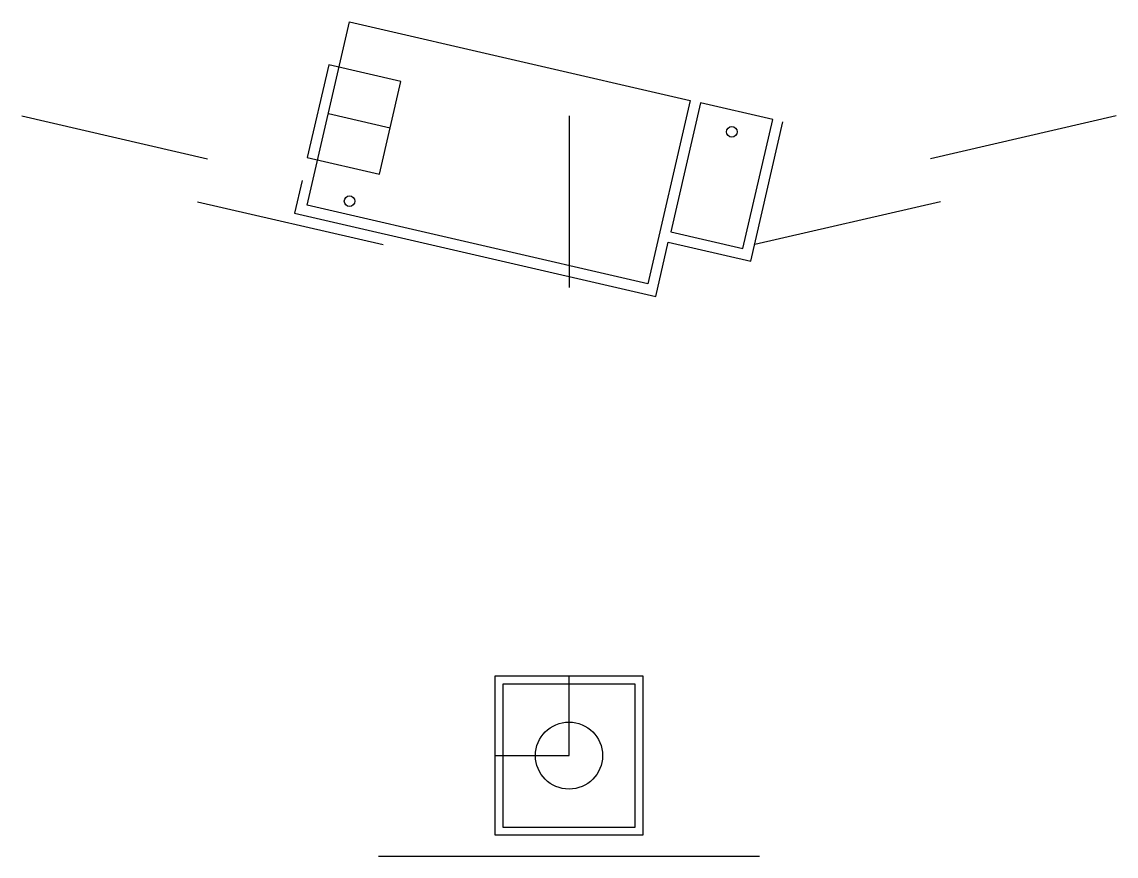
# Model space of a CAD drawing. Header units: millimetres. Extents: x -52 to 52, y -70 to 9.
import ezdxf

# ---------------------------------------------------------------- set-up
doc = ezdxf.new("R2010")
doc.units = ezdxf.units.MM
doc.layers.get('0').update_dxf_attribs({"linetype": 'CONTINUOUS'})

msp = doc.modelspace()

# ---------------------------------------------------------------- linework, layer by layer
for p, q in [((-22.73, 0.23), (-16.88, -1.12)), ((0, 0), (0, -16.2)), ((-51.68, 0), (-34.14, -4.05)), ((17.18, -13.72), (20.21, -0.56)), ((51.68, 0), (34.14, -4.05)), ((-25.22, -6.11), (-25.93, -9.18)), ((-35.08, -8.1), (-17.54, -12.15)), ((35.08, -8.1), (17.54, -12.15)), ((-25.93, -9.18), (8.19, -17.06)), ((8.19, -17.06), (9.38, -11.92)), ((9.38, -11.92), (17.18, -13.72)), ((0, -60.44), (0, -52.94)), ((-7, -60.44), (0, -60.44)), ((-18, -69.94), (18, -69.94))]:
    msp.add_line(p, q)
for points in [[(-24.73, -8.43), (-20.73, 8.89), (11.44, 1.46), (7.44, -15.86)], [(-15.87, 3.26), (-22.69, 4.84), (-24.72, -3.93), (-17.9, -5.51)], [(19.24, -0.34), (12.42, 1.24), (9.61, -10.94), (16.43, -12.52)], [(7, -52.94), (-7, -52.94), (-7, -67.94), (7, -67.94)], [(6.25, -53.69), (-6.25, -53.69), (-6.25, -67.19), (6.25, -67.19)]]:
    msp.add_lwpolyline(points, close=True)
for centre, radius in [((15.38, -1.5), 0.5), ((-20.73, -8.05), 0.5), ((0, -60.44), 3.17)]:
    msp.add_circle(centre, radius)

doc.saveas('drawing.dxf')
